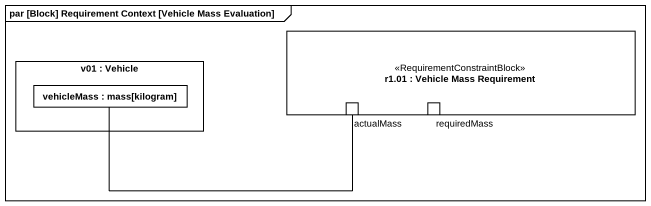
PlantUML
@startuml
mainframe par [Block] Requirement Context [Vehicle Mass Evaluation]
rectangle "r1.01 : Vehicle Mass Requirement" as r1_01 <<RequirementConstraintBlock>> {
  port actualMass
  port requiredMass
}
rectangle "v01 : Vehicle" as v01 {
  rectangle "vehicleMass : mass[kilogram]" as vehicleMass
}
vehicleMass -right- actualMass
@enduml
